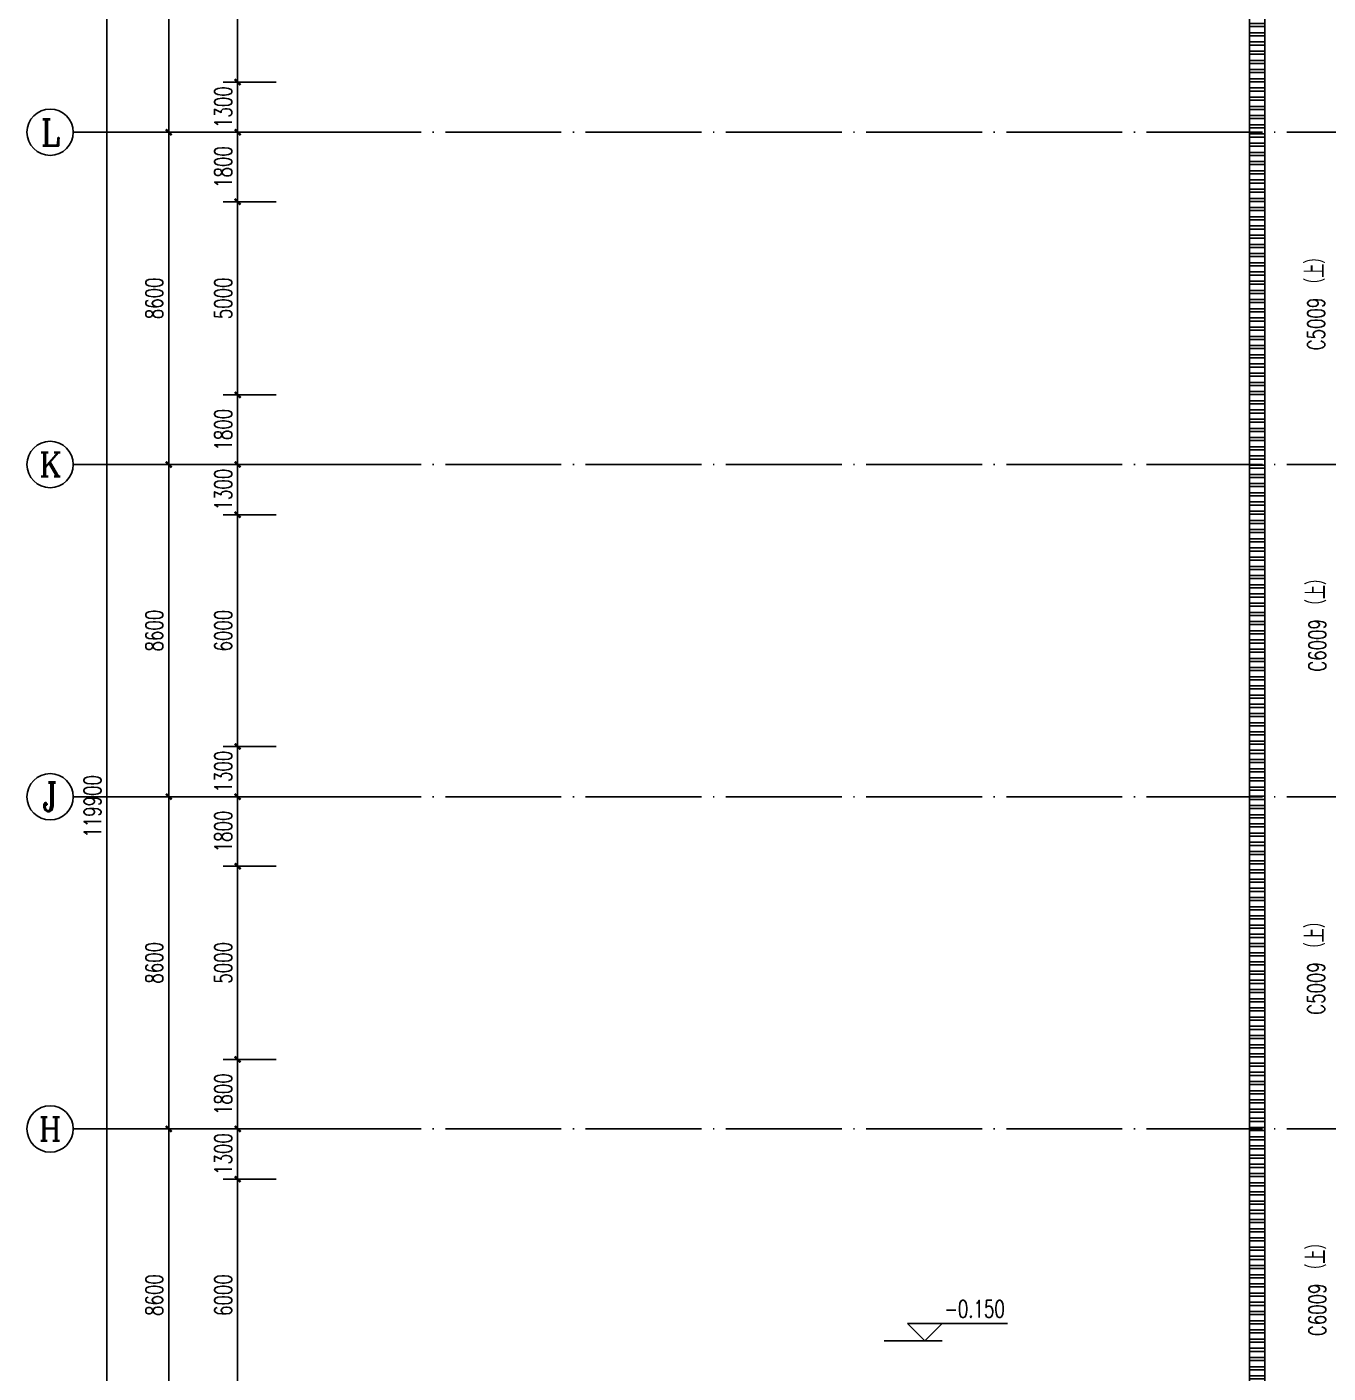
# Model space of a CAD drawing. Extents: x 409931 to 937299, y -508824 to 132289.
# Drawn here: x 475471 to 509147, y -118196 to -83350 of the extents above; entities that cross this region are included whole.
import ezdxf
from ezdxf.enums import TextEntityAlignment as Align

# ---------------------------------------------------------------- set-up
doc = ezdxf.new("R2010")
doc.units = 0
doc.header["$LTSCALE"] = 1500
doc.header["$MEASUREMENT"] = 0
doc.linetypes.add('DOTE', pattern=[2.42, 2, -0.2, 0.02, -0.2])
doc.layers.get('Defpoints').update_dxf_attribs({"color": 252})
for name, color, linetype in [('07m', 36, 'Continuous'), ('A-Stair(建筑楼梯、踏步、电梯)', 25, 'Continuous'), ('AXIS', 3, 'Continuous'), ('AXIS_TEXT', 7, 'Continuous'), ('DIM_ELEV', 3, 'Continuous'), ('DIM_SYMB', 3, 'Continuous'), ('DOTE', 1, 'Continuous'), ('PUB_DIM', 3, 'Continuous'), ('PUB_HATCH', 8, 'Continuous'), ('PUB_TEXT', 7, 'Continuous'), ('STAIR', 2, 'Continuous')]:
    doc.layers.add(name, color=color, linetype=linetype)
doc.styles.add('_TCH_AXIS', font='COMPLEX', dxfattribs={"bigfont": 'GBCBIG'})
doc.styles.add('_TCH_DIM', font='SIMPLEX', dxfattribs={"bigfont": 'GBCBIG'})
doc.styles.add('_TCH_DIM_T3', font='SIMPLEX', dxfattribs={"width": 0.705882, "bigfont": 'GBCBIG'})
doc.styles.add('COMPLEX', font='COMPLEX')
doc.dimstyles.new('_TCH_ARCH&&150', dxfattribs={"dimtxt": 446.25, "dimasz": 150, "dimexe": 375, "dimexo": 450, "dimgap": 150, "dimtad": 1, "dimdec": 0, "dimzin": 0, "dimdsep": 46, "dimtxsty": '_TCH_DIM_T3', "dimblk": 'ARCHTICK', "dimcen": 0.09, "dimclrt": 7, "dimazin": 2, "dimtfac": 1, "dimtdec": 0, "dimtix": 1, "dimtmove": 2, "dimatfit": 3, "dimfxl": 0, "dimtolj": 1, "dimtzin": 0, "dimarcsym": 0})

# ---------------------------------------------------------------- blocks, each defined once
blk = doc.blocks.new('_ArchTick')
at = {"color": 0, "linetype": 'ByBlock', "const_width": 0.4}
blk.add_lwpolyline([(-0.5, -0.5), (0.5, 0.5)], dxfattribs=at)
blk = doc.blocks.new('*D527')
at = {"layer": 'Defpoints', "color": 0}
for p in [(480925, -113178), (482374, -113178), (482374, -119178)]:
    blk.add_point(p, dxfattribs=at)
at = {"layer": 'PUB_DIM', "color": 0, "lineweight": -2}
for p, q in [((481924, -113178), (480550, -113178)), ((480925, -119178), (480925, -113178)), ((481924, -119178), (480550, -119178))]:
    blk.add_line(p, q, dxfattribs=at)
at = {"layer": 'PUB_DIM', "color": 0, "lineweight": -2, "xscale": 150, "yscale": 150, "zscale": 150}
for p, rotation in [((480925, -113178), 90), ((480925, -119178), 270)]:
    blk.add_blockref('_ArchTick', p, dxfattribs=dict(at, rotation=rotation))
at = {"layer": 'PUB_DIM', "color": 7, "insert": (480552, -116178), "char_height": 446.2, "attachment_point": 5, "rotation": 90, "style": '_TCH_DIM_T3'}
blk.add_mtext('\\A1;6000', dxfattribs=at)
blk = doc.blocks.new('*D528')
at = {"layer": 'Defpoints', "color": 0}
for p in [(480925, -111877), (482374, -111877), (482374, -113178)]:
    blk.add_point(p, dxfattribs=at)
at = {"layer": 'PUB_DIM', "color": 0, "lineweight": -2}
for p, q in [((480925, -111877), (480925, -111727)), ((481924, -111877), (480550, -111877)), ((480925, -113178), (480925, -111877)), ((481924, -113178), (480550, -113178)), ((480925, -113178), (480925, -113328))]:
    blk.add_line(p, q, dxfattribs=at)
at = {"layer": 'PUB_DIM', "color": 0, "lineweight": -2, "xscale": 150, "yscale": 150, "zscale": 150}
for p, rotation in [((480925, -111877), 270), ((480925, -113178), 90)]:
    blk.add_blockref('_ArchTick', p, dxfattribs=dict(at, rotation=rotation))
at = {"layer": 'PUB_DIM', "color": 7, "insert": (480552, -112527), "char_height": 446.2, "attachment_point": 5, "rotation": 90, "style": '_TCH_DIM_T3'}
blk.add_mtext('\\A1;1300', dxfattribs=at)
blk = doc.blocks.new('*D529')
at = {"layer": 'Defpoints', "color": 0}
for p in [(480925, -110077), (482374, -110077), (482374, -111877)]:
    blk.add_point(p, dxfattribs=at)
at = {"layer": 'PUB_DIM', "color": 0, "lineweight": -2}
for p, q in [((481924, -110077), (480550, -110077)), ((480925, -111877), (480925, -110077)), ((481924, -111877), (480550, -111877))]:
    blk.add_line(p, q, dxfattribs=at)
at = {"layer": 'PUB_DIM', "color": 0, "lineweight": -2, "xscale": 150, "yscale": 150, "zscale": 150}
for p, rotation in [((480925, -110077), 90), ((480925, -111877), 270)]:
    blk.add_blockref('_ArchTick', p, dxfattribs=dict(at, rotation=rotation))
at = {"layer": 'PUB_DIM', "color": 7, "insert": (480552, -110977), "char_height": 446.2, "attachment_point": 5, "rotation": 90, "style": '_TCH_DIM_T3'}
blk.add_mtext('\\A1;1800', dxfattribs=at)
blk = doc.blocks.new('*D530')
at = {"layer": 'Defpoints', "color": 0}
for p in [(480925, -105077), (482374, -105077), (482374, -110077)]:
    blk.add_point(p, dxfattribs=at)
at = {"layer": 'PUB_DIM', "color": 0, "lineweight": -2}
for p, q in [((481924, -105077), (480550, -105077)), ((480925, -110077), (480925, -105077)), ((481924, -110077), (480550, -110077))]:
    blk.add_line(p, q, dxfattribs=at)
at = {"layer": 'PUB_DIM', "color": 0, "lineweight": -2, "xscale": 150, "yscale": 150, "zscale": 150}
for p, rotation in [((480925, -105077), 90), ((480925, -110077), 270)]:
    blk.add_blockref('_ArchTick', p, dxfattribs=dict(at, rotation=rotation))
at = {"layer": 'PUB_DIM', "color": 7, "insert": (480552, -107577), "char_height": 446.2, "attachment_point": 5, "rotation": 90, "style": '_TCH_DIM_T3'}
blk.add_mtext('\\A1;5000', dxfattribs=at)
blk = doc.blocks.new('*D531')
at = {"layer": 'Defpoints', "color": 0}
for p in [(480925, -103277), (482374, -103277), (482374, -105077)]:
    blk.add_point(p, dxfattribs=at)
at = {"layer": 'PUB_DIM', "color": 0, "lineweight": -2}
for p, q in [((481924, -103277), (480550, -103277)), ((480925, -105077), (480925, -103277)), ((481924, -105077), (480550, -105077))]:
    blk.add_line(p, q, dxfattribs=at)
at = {"layer": 'PUB_DIM', "color": 0, "lineweight": -2, "xscale": 150, "yscale": 150, "zscale": 150}
for p, rotation in [((480925, -103277), 90), ((480925, -105077), 270)]:
    blk.add_blockref('_ArchTick', p, dxfattribs=dict(at, rotation=rotation))
at = {"layer": 'PUB_DIM', "color": 7, "insert": (480552, -104177), "char_height": 446.2, "attachment_point": 5, "rotation": 90, "style": '_TCH_DIM_T3'}
blk.add_mtext('\\A1;1800', dxfattribs=at)
blk = doc.blocks.new('*D532')
at = {"layer": 'Defpoints', "color": 0}
for p in [(480925, -101978), (482374, -101978), (482374, -103277)]:
    blk.add_point(p, dxfattribs=at)
at = {"layer": 'PUB_DIM', "color": 0, "lineweight": -2}
for p, q in [((481924, -101978), (480550, -101978)), ((480925, -101978), (480925, -101828)), ((480925, -103277), (480925, -101978)), ((481924, -103277), (480550, -103277)), ((480925, -103277), (480925, -103427))]:
    blk.add_line(p, q, dxfattribs=at)
at = {"layer": 'PUB_DIM', "color": 0, "lineweight": -2, "xscale": 150, "yscale": 150, "zscale": 150}
for p, rotation in [((480925, -101978), 270), ((480925, -103277), 90)]:
    blk.add_blockref('_ArchTick', p, dxfattribs=dict(at, rotation=rotation))
at = {"layer": 'PUB_DIM', "color": 7, "insert": (480552, -102627), "char_height": 446.2, "attachment_point": 5, "rotation": 90, "style": '_TCH_DIM_T3'}
blk.add_mtext('\\A1;1300', dxfattribs=at)
blk = doc.blocks.new('*D533')
at = {"layer": 'Defpoints', "color": 0}
for p in [(480925, -95978), (482374, -95978), (482374, -101978)]:
    blk.add_point(p, dxfattribs=at)
at = {"layer": 'PUB_DIM', "color": 0, "lineweight": -2}
for p, q in [((481924, -95978), (480550, -95978)), ((480925, -101978), (480925, -95978)), ((481924, -101978), (480550, -101978))]:
    blk.add_line(p, q, dxfattribs=at)
at = {"layer": 'PUB_DIM', "color": 0, "lineweight": -2, "xscale": 150, "yscale": 150, "zscale": 150}
for p, rotation in [((480925, -95978), 90), ((480925, -101978), 270)]:
    blk.add_blockref('_ArchTick', p, dxfattribs=dict(at, rotation=rotation))
at = {"layer": 'PUB_DIM', "color": 7, "insert": (480552, -98978), "char_height": 446.2, "attachment_point": 5, "rotation": 90, "style": '_TCH_DIM_T3'}
blk.add_mtext('\\A1;6000', dxfattribs=at)
blk = doc.blocks.new('*D534')
at = {"layer": 'Defpoints', "color": 0}
for p in [(480925, -94677), (482374, -94677), (482374, -95978)]:
    blk.add_point(p, dxfattribs=at)
at = {"layer": 'PUB_DIM', "color": 0, "lineweight": -2}
for p, q in [((481924, -94677), (480550, -94677)), ((480925, -94677), (480925, -94527)), ((480925, -95978), (480925, -94677)), ((481924, -95978), (480550, -95978)), ((480925, -95978), (480925, -96128))]:
    blk.add_line(p, q, dxfattribs=at)
at = {"layer": 'PUB_DIM', "color": 0, "lineweight": -2, "xscale": 150, "yscale": 150, "zscale": 150}
for p, rotation in [((480925, -94677), 270), ((480925, -95978), 90)]:
    blk.add_blockref('_ArchTick', p, dxfattribs=dict(at, rotation=rotation))
at = {"layer": 'PUB_DIM', "color": 7, "insert": (480552, -95327), "char_height": 446.2, "attachment_point": 5, "rotation": 90, "style": '_TCH_DIM_T3'}
blk.add_mtext('\\A1;1300', dxfattribs=at)
blk = doc.blocks.new('*D535')
at = {"layer": 'Defpoints', "color": 0}
for p in [(480925, -92877), (482374, -92877), (482374, -94677)]:
    blk.add_point(p, dxfattribs=at)
at = {"layer": 'PUB_DIM', "color": 0, "lineweight": -2}
for p, q in [((481924, -92877), (480550, -92877)), ((480925, -94677), (480925, -92877)), ((481924, -94677), (480550, -94677))]:
    blk.add_line(p, q, dxfattribs=at)
at = {"layer": 'PUB_DIM', "color": 0, "lineweight": -2, "xscale": 150, "yscale": 150, "zscale": 150}
for p, rotation in [((480925, -92877), 90), ((480925, -94677), 270)]:
    blk.add_blockref('_ArchTick', p, dxfattribs=dict(at, rotation=rotation))
at = {"layer": 'PUB_DIM', "color": 7, "insert": (480552, -93777), "char_height": 446.2, "attachment_point": 5, "rotation": 90, "style": '_TCH_DIM_T3'}
blk.add_mtext('\\A1;1800', dxfattribs=at)
blk = doc.blocks.new('*D536')
at = {"layer": 'Defpoints', "color": 0}
for p in [(480925, -87877), (482374, -87877), (482374, -92877)]:
    blk.add_point(p, dxfattribs=at)
at = {"layer": 'PUB_DIM', "color": 0, "lineweight": -2}
for p, q in [((481924, -87877), (480550, -87877)), ((480925, -92877), (480925, -87877)), ((481924, -92877), (480550, -92877))]:
    blk.add_line(p, q, dxfattribs=at)
at = {"layer": 'PUB_DIM', "color": 0, "lineweight": -2, "xscale": 150, "yscale": 150, "zscale": 150}
for p, rotation in [((480925, -87877), 90), ((480925, -92877), 270)]:
    blk.add_blockref('_ArchTick', p, dxfattribs=dict(at, rotation=rotation))
at = {"layer": 'PUB_DIM', "color": 7, "insert": (480552, -90377), "char_height": 446.2, "attachment_point": 5, "rotation": 90, "style": '_TCH_DIM_T3'}
blk.add_mtext('\\A1;5000', dxfattribs=at)
blk = doc.blocks.new('*D537')
at = {"layer": 'Defpoints', "color": 0}
for p in [(480925, -86077), (482374, -86077), (482374, -87877)]:
    blk.add_point(p, dxfattribs=at)
at = {"layer": 'PUB_DIM', "color": 0, "lineweight": -2}
for p, q in [((481924, -86077), (480550, -86077)), ((480925, -87877), (480925, -86077)), ((481924, -87877), (480550, -87877))]:
    blk.add_line(p, q, dxfattribs=at)
at = {"layer": 'PUB_DIM', "color": 0, "lineweight": -2, "xscale": 150, "yscale": 150, "zscale": 150}
for p, rotation in [((480925, -86077), 90), ((480925, -87877), 270)]:
    blk.add_blockref('_ArchTick', p, dxfattribs=dict(at, rotation=rotation))
at = {"layer": 'PUB_DIM', "color": 7, "insert": (480552, -86977), "char_height": 446.2, "attachment_point": 5, "rotation": 90, "style": '_TCH_DIM_T3'}
blk.add_mtext('\\A1;1800', dxfattribs=at)
blk = doc.blocks.new('*D538')
at = {"layer": 'Defpoints', "color": 0}
for p in [(480925, -84778), (482374, -84778), (482374, -86077)]:
    blk.add_point(p, dxfattribs=at)
at = {"layer": 'PUB_DIM', "color": 0, "lineweight": -2}
for p, q in [((480925, -84778), (480925, -84628)), ((481924, -84778), (480550, -84778)), ((480925, -86077), (480925, -84778)), ((481924, -86077), (480550, -86077)), ((480925, -86077), (480925, -86227))]:
    blk.add_line(p, q, dxfattribs=at)
at = {"layer": 'PUB_DIM', "color": 0, "lineweight": -2, "xscale": 150, "yscale": 150, "zscale": 150}
for p, rotation in [((480925, -84778), 270), ((480925, -86077), 90)]:
    blk.add_blockref('_ArchTick', p, dxfattribs=dict(at, rotation=rotation))
at = {"layer": 'PUB_DIM', "color": 7, "insert": (480552, -85427), "char_height": 446.2, "attachment_point": 5, "rotation": 90, "style": '_TCH_DIM_T3'}
blk.add_mtext('\\A1;1300', dxfattribs=at)
blk = doc.blocks.new('*D539')
at = {"layer": 'Defpoints', "color": 0}
for p in [(480925, -78778), (482374, -78778), (482374, -84778)]:
    blk.add_point(p, dxfattribs=at)
at = {"layer": 'PUB_DIM', "color": 0, "lineweight": -2}
for p, q in [((481924, -78778), (480550, -78778)), ((480925, -84778), (480925, -78778)), ((481924, -84778), (480550, -84778))]:
    blk.add_line(p, q, dxfattribs=at)
at = {"layer": 'PUB_DIM', "color": 0, "lineweight": -2, "xscale": 150, "yscale": 150, "zscale": 150}
for p, rotation in [((480925, -78778), 90), ((480925, -84778), 270)]:
    blk.add_blockref('_ArchTick', p, dxfattribs=dict(at, rotation=rotation))
at = {"layer": 'PUB_DIM', "color": 7, "insert": (480552, -81778), "char_height": 446.2, "attachment_point": 5, "rotation": 90, "style": '_TCH_DIM_T3'}
blk.add_mtext('\\A1;6000', dxfattribs=at)
blk = doc.blocks.new('*D814')
at = {"layer": 'AXIS', "color": 0, "lineweight": -2}
for p, q in [((483692, -111877), (478767, -111877)), ((479142, -120477), (479142, -111877)), ((483692, -120477), (478767, -120477))]:
    blk.add_line(p, q, dxfattribs=at)
at = {"layer": 'Defpoints', "color": 0}
for p in [(479142, -111877), (484142, -111877), (484142, -120477)]:
    blk.add_point(p, dxfattribs=at)
at = {"layer": 'AXIS', "color": 0, "lineweight": -2, "xscale": 150, "yscale": 150, "zscale": 150}
for p, rotation in [((479142, -111877), 90), ((479142, -120477), 270)]:
    blk.add_blockref('_ArchTick', p, dxfattribs=dict(at, rotation=rotation))
at = {"layer": 'AXIS', "color": 7, "insert": (478768, -116177), "char_height": 446.2, "attachment_point": 5, "rotation": 90, "style": '_TCH_DIM_T3'}
blk.add_mtext('\\A1;8600', dxfattribs=at)
blk = doc.blocks.new('*D815')
at = {"layer": 'AXIS', "color": 0, "lineweight": -2}
for p, q in [((483692, -103277), (478767, -103277)), ((479142, -111877), (479142, -103277)), ((483692, -111877), (478767, -111877))]:
    blk.add_line(p, q, dxfattribs=at)
at = {"layer": 'Defpoints', "color": 0}
for p in [(479142, -103277), (484142, -103277), (484142, -111877)]:
    blk.add_point(p, dxfattribs=at)
at = {"layer": 'AXIS', "color": 0, "lineweight": -2, "xscale": 150, "yscale": 150, "zscale": 150}
for p, rotation in [((479142, -103277), 90), ((479142, -111877), 270)]:
    blk.add_blockref('_ArchTick', p, dxfattribs=dict(at, rotation=rotation))
at = {"layer": 'AXIS', "color": 7, "insert": (478768, -107577), "char_height": 446.2, "attachment_point": 5, "rotation": 90, "style": '_TCH_DIM_T3'}
blk.add_mtext('\\A1;8600', dxfattribs=at)
blk = doc.blocks.new('*D816')
at = {"layer": 'AXIS', "color": 0, "lineweight": -2}
for p, q in [((483692, -94677), (478767, -94677)), ((479142, -103277), (479142, -94677)), ((483692, -103277), (478767, -103277))]:
    blk.add_line(p, q, dxfattribs=at)
at = {"layer": 'Defpoints', "color": 0}
for p in [(479142, -94677), (484142, -94677), (484142, -103277)]:
    blk.add_point(p, dxfattribs=at)
at = {"layer": 'AXIS', "color": 0, "lineweight": -2, "xscale": 150, "yscale": 150, "zscale": 150}
for p, rotation in [((479142, -94677), 90), ((479142, -103277), 270)]:
    blk.add_blockref('_ArchTick', p, dxfattribs=dict(at, rotation=rotation))
at = {"layer": 'AXIS', "color": 7, "insert": (478768, -98977), "char_height": 446.2, "attachment_point": 5, "rotation": 90, "style": '_TCH_DIM_T3'}
blk.add_mtext('\\A1;8600', dxfattribs=at)
blk = doc.blocks.new('*D817')
at = {"layer": 'AXIS', "color": 0, "lineweight": -2}
for p, q in [((483692, -86077), (478767, -86077)), ((479142, -94677), (479142, -86077)), ((483692, -94677), (478767, -94677))]:
    blk.add_line(p, q, dxfattribs=at)
at = {"layer": 'Defpoints', "color": 0}
for p in [(479142, -86077), (484142, -86077), (484142, -94677)]:
    blk.add_point(p, dxfattribs=at)
at = {"layer": 'AXIS', "color": 0, "lineweight": -2, "xscale": 150, "yscale": 150, "zscale": 150}
for p, rotation in [((479142, -86077), 90), ((479142, -94677), 270)]:
    blk.add_blockref('_ArchTick', p, dxfattribs=dict(at, rotation=rotation))
at = {"layer": 'AXIS', "color": 7, "insert": (478768, -90377), "char_height": 446.2, "attachment_point": 5, "rotation": 90, "style": '_TCH_DIM_T3'}
blk.add_mtext('\\A1;8600', dxfattribs=at)
blk = doc.blocks.new('*D818')
at = {"layer": 'AXIS', "color": 0, "lineweight": -2}
for p, q in [((483692, -77477), (478767, -77477)), ((479142, -86077), (479142, -77477)), ((483692, -86077), (478767, -86077))]:
    blk.add_line(p, q, dxfattribs=at)
at = {"layer": 'Defpoints', "color": 0}
for p in [(479142, -77477), (484142, -77477), (484142, -86077)]:
    blk.add_point(p, dxfattribs=at)
at = {"layer": 'AXIS', "color": 0, "lineweight": -2, "xscale": 150, "yscale": 150, "zscale": 150}
for p, rotation in [((479142, -77477), 90), ((479142, -86077), 270)]:
    blk.add_blockref('_ArchTick', p, dxfattribs=dict(at, rotation=rotation))
at = {"layer": 'AXIS', "color": 7, "insert": (478768, -81777), "char_height": 446.2, "attachment_point": 5, "rotation": 90, "style": '_TCH_DIM_T3'}
blk.add_mtext('\\A1;8600', dxfattribs=at)
blk = doc.blocks.new('*D824')
at = {"layer": 'AXIS', "color": 0, "lineweight": -2}
for p, q in [((483692, -43577), (477167, -43577)), ((477542, -163477), (477542, -43577)), ((483692, -163477), (477167, -163477))]:
    blk.add_line(p, q, dxfattribs=at)
at = {"layer": 'Defpoints', "color": 0}
for p in [(477542, -43577), (484142, -43577), (484142, -163477)]:
    blk.add_point(p, dxfattribs=at)
at = {"layer": 'AXIS', "color": 0, "lineweight": -2, "xscale": 150, "yscale": 150, "zscale": 150}
for p, rotation in [((477542, -43577), 90), ((477542, -163477), 270)]:
    blk.add_blockref('_ArchTick', p, dxfattribs=dict(at, rotation=rotation))
at = {"layer": 'AXIS', "color": 7, "insert": (477168, -103527), "char_height": 446.2, "attachment_point": 5, "rotation": 90, "style": '_TCH_DIM_T3'}
blk.add_mtext('\\A1;119900', dxfattribs=at)
blk = doc.blocks.new('_AXISO')
blk.add_circle((0, 0), 0.5)
at = {"layer": 'AXIS_TEXT', "style": 'COMPLEX', "width": 1.041667}
blk.add_attdef('A', text='', height=0.56, dxfattribs=at).set_placement((-0.25, -0.28), (0.25, -0.28), align=Align.FIT)

msp = doc.modelspace()

# ---------------------------------------------------------------- hatches: boundary and pattern name
at = {"layer": 'PUB_HATCH'}
h = msp.add_hatch(dxfattribs=at)
h.set_pattern_fill('ANSI32', color=256, scale=50, angle=135, style=0)
h.set_pattern_definition([(180, (-537420.5, -0.04), (-1e-14, -238.125), []), (180, (-537499.88, 79.34), (-1e-14, -238.125), [])])
h.paths.add_polyline_path([(507511.7, -79577), (507111.7, -79577), (507111.7, -154627.5), (507511.7, -154627.5)])

# ---------------------------------------------------------------- linework, layer by layer
at = {"layer": 'A-Stair(建筑楼梯、踏步、电梯)'}
msp.add_lwpolyline([(487312, -79577), (487312, -79977), (507111.7, -79977), (507111.7, -154627.5), (507511.7, -154627.5)], dxfattribs=at)
at = {"layer": 'AXIS'}
for p, q in [((482670.9, -86077.5), (476670.9, -86077.5)), ((482670.9, -94677.5), (476670.9, -94677.5)), ((482670.9, -103277.5), (476670.9, -103277.5)), ((482670.9, -111877.5), (476670.9, -111877.5))]:
    msp.add_line(p, q, dxfattribs=at)
at = {"layer": 'DIM_ELEV'}
for p, q in [((498710, -117365.3), (498260, -116915.3)), ((498260, -116915.3), (500849, -116915.3)), ((498710, -117365.3), (499160, -116915.3)), ((497660, -117365.3), (499160, -117365.3))]:
    msp.add_line(p, q, dxfattribs=at)
at = {"layer": 'DIM_SYMB'}
msp.add_lwpolyline([(509037.2, -87302.9, 0, 0, 0), (508370.1, -87302.9, 120, 0, 0), (507920.1, -87302.9, 0, 0, 0)], format="xyseb", dxfattribs=at)
at = {"layer": 'DOTE', "color": 1, "linetype": 'DOTE'}
for p, q in [((482670.9, -86077.5), (545935.2, -86077.5)), ((482670.9, -94677.5), (545935.2, -94677.5)), ((482670.9, -103277.5), (545935.2, -103277.5)), ((482670.9, -111877.5), (545935.2, -111877.5))]:
    msp.add_line(p, q, dxfattribs=at)
at = {"layer": 'STAIR'}
msp.add_lwpolyline([(487312, -77777.5), (487312, -79577), (507511.7, -79577), (507511.7, -154627.5), (509412.1, -154627.5)], dxfattribs=at)

# ---------------------------------------------------------------- block references
at = {"layer": 'AXIS'}
ref = msp.add_blockref('_AXISO', (476070.9, -86077.5), dxfattribs=dict(at, xscale=1200, yscale=1200, zscale=1200))
ref.add_attrib('A', 'L', dxfattribs={"layer": 'AXIS_TEXT', "height": 683.5, "style": '_TCH_AXIS'}).set_placement((475826.8, -86419.3), (476315, -86419.3), align=Align.FIT)
ref = msp.add_blockref('_AXISO', (476070.9, -94677.5), dxfattribs=dict(at, xscale=1200, yscale=1200, zscale=1200))
ref.add_attrib('A', 'K', dxfattribs={"layer": 'AXIS_TEXT', "height": 622.9, "style": '_TCH_AXIS'}).set_placement((475789.1, -94988.9), (476352.7, -94988.9), align=Align.FIT)
ref = msp.add_blockref('_AXISO', (476070.9, -103277.5), dxfattribs=dict(at, xscale=1200, yscale=1200, zscale=1200))
ref.add_attrib('A', 'J', dxfattribs={"layer": 'AXIS_TEXT', "height": 744.1, "style": '_TCH_AXIS'}).set_placement((475876, -103649.5), (476265.8, -103649.5), align=Align.FIT)
ref = msp.add_blockref('_AXISO', (476070.9, -111877.5), dxfattribs=dict(at, xscale=1200, yscale=1200, zscale=1200))
ref.add_attrib('A', 'H', dxfattribs={"layer": 'AXIS_TEXT', "height": 608.3, "style": '_TCH_AXIS'}).set_placement((475781.2, -112181.6), (476360.6, -112181.6), align=Align.FIT)

# ---------------------------------------------------------------- texts
at = {"layer": '07m', "color": 2, "style": '_TCH_DIM'}
for p in [(509062, -90208.3), (509092.5, -98526.8), (509062, -107408.3), (509092.5, -115726.8)]:
    msp.add_text('（上）', height=506.38, rotation=90, dxfattribs=at).set_placement(p)
at = {"layer": '07m', "color": 2, "style": '_TCH_DIM', "width": 0.705882}
for s, p in [('C5009', (509062, -91723.3)), ('C6009', (509092.5, -100041.8)), ('C5009', (509062, -108923.3)), ('C6009', (509092.5, -117241.8))]:
    msp.add_text(s, height=446.25, rotation=90, dxfattribs=at).set_placement(p)
at = {"layer": 'PUB_TEXT', "style": '_TCH_DIM', "width": 0.705882}
msp.add_text('-0.150', height=446.25, dxfattribs=at).set_placement((499214, -116757.8))

# ---------------------------------------------------------------- dimensions: what is measured, and where the dimension line sits
at = {"layer": 'AXIS'}
for p1, p2, distance, picture, middle in [((484141.5, -163477.5), (484141.5, -43577.5), 6600, '*D824', (477168.4, -103527.5)), ((484141.5, -86077.5), (484141.5, -77477.5), 5000, '*D818', (478768.4, -81777.5)), ((484141.5, -94677.5), (484141.5, -86077.5), 5000, '*D817', (478768.4, -90377.5)), ((484141.5, -103277.5), (484141.5, -94677.5), 5000, '*D816', (478768.4, -98977.5)), ((484141.5, -111877.5), (484141.5, -103277.5), 5000, '*D815', (478768.4, -107577.5)), ((484141.5, -120477.5), (484141.5, -111877.5), 5000, '*D814', (478768.4, -116177.5))]:
    dim = msp.add_aligned_dim(p1=p1, p2=p2, distance=distance, dimstyle='_TCH_ARCH&&150', dxfattribs=at)
    dim.commit()
    dim.dimension.update_dxf_attribs({"geometry": picture, "text_midpoint": middle})
at = {"layer": 'PUB_DIM'}
for p1, p2, picture, middle in [((482374.1, -84777.5), (482374.1, -78777.5), '*D539', (480551.9, -81777.5)), ((482374.1, -86077.5), (482374.1, -84777.5), '*D538', (480551.9, -85427.5)), ((482374.1, -87877.5), (482374.1, -86077.5), '*D537', (480551.9, -86977.5)), ((482374.1, -92877.5), (482374.1, -87877.5), '*D536', (480551.9, -90377.5)), ((482374.1, -94677.5), (482374.1, -92877.5), '*D535', (480551.9, -93777.5)), ((482374.1, -95977.5), (482374.1, -94677.5), '*D534', (480551.9, -95327.5)), ((482374.1, -101977.5), (482374.1, -95977.5), '*D533', (480551.9, -98977.5)), ((482374.1, -103277.5), (482374.1, -101977.5), '*D532', (480551.9, -102627.5)), ((482374.1, -105077.5), (482374.1, -103277.5), '*D531', (480551.9, -104177.5)), ((482374.1, -110077.5), (482374.1, -105077.5), '*D530', (480551.9, -107577.5)), ((482374.1, -111877.5), (482374.1, -110077.5), '*D529', (480551.9, -110977.5)), ((482374.1, -113177.5), (482374.1, -111877.5), '*D528', (480551.9, -112527.5)), ((482374.1, -119177.5), (482374.1, -113177.5), '*D527', (480551.9, -116177.5))]:
    dim = msp.add_aligned_dim(p1=p1, p2=p2, distance=1449, dimstyle='_TCH_ARCH&&150', dxfattribs=at)
    dim.commit()
    dim.dimension.update_dxf_attribs({"geometry": picture, "text_midpoint": middle})

doc.saveas('drawing.dxf')
